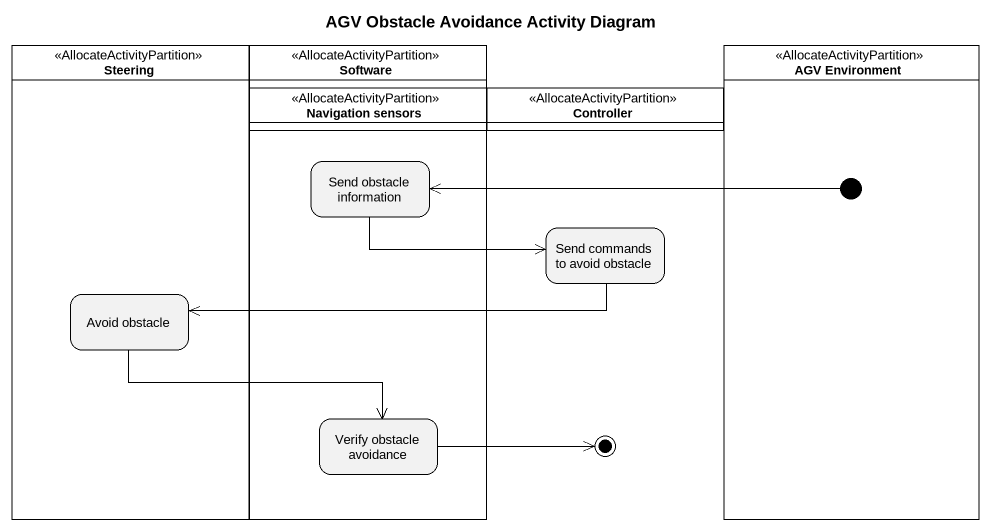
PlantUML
@startuml
title AGV Obstacle Avoidance Activity Diagram
hide empty description
state Steering <<AllocateActivityPartition>> {
  state "Avoid obstacle" as Avoid_obstacle
}
state Software <<AllocateActivityPartition>> {
  state "Navigation sensors" as Navigation_sensors <<AllocateActivityPartition>>
  state "Send obstacle information" as Send_obstacle_information
  state "Verify obstacle avoidance" as Verify_obstacle_avoidance
}
state "AGV Environment" as AGV_Environment <<AllocateActivityPartition>> {
  state initial1 <<start>>
}
state Controller <<AllocateActivityPartition>>
state "Send commands to avoid obstacle" as Send_commands_to_avoid
state final1 <<end>>
Send_obstacle_information -right-> Send_commands_to_avoid
initial1 -left-> Send_obstacle_information
Send_commands_to_avoid -left-> Avoid_obstacle
Avoid_obstacle -right-> Verify_obstacle_avoidance
Verify_obstacle_avoidance -right-> final1
@enduml
